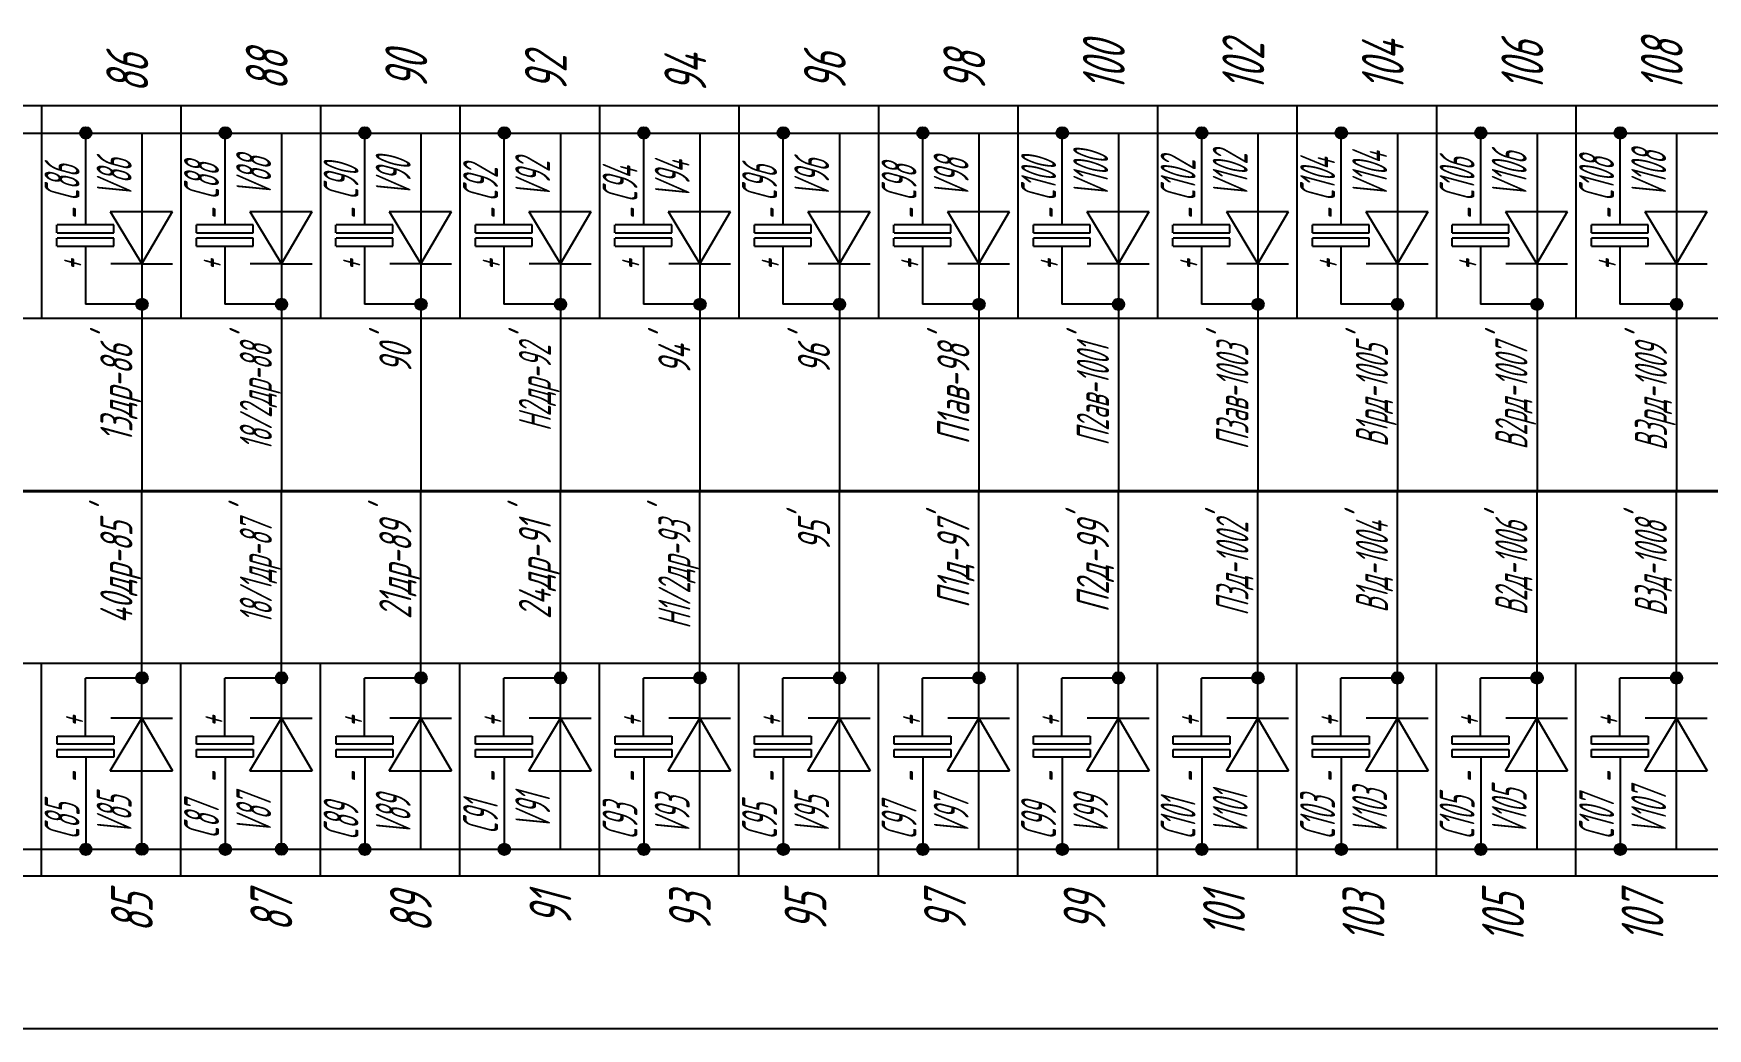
# Model space of a CAD drawing. Header units: millimetres. Extents: x -680 to 9204, y -4430 to 7779.
# Drawn here: x 3891 to 4011, y -104.3 to -33 of the extents above; entities that cross this region are included whole.
import ezdxf
from ezdxf.enums import TextEntityAlignment as Align

# ---------------------------------------------------------------- set-up
doc = ezdxf.new("R2010")
doc.units = ezdxf.units.MM
doc.layers.add('ТЕКСТ', color=2, linetype='Continuous')
doc.styles.add('Simplex', font='simplex.shx', dxfattribs={"width": 0.7, "oblique": 15})

msp = doc.modelspace()

# ---------------------------------------------------------------- hatches: boundary and pattern name
h = msp.add_hatch(color=256)
edge = h.paths.add_edge_path()
edge.add_arc((3894.708, -40.125), 0.412, 0, 360)
h = msp.add_hatch(color=256)
edge = h.paths.add_edge_path()
edge.add_arc((3904.708, -40.125), 0.412, 0, 360)
h = msp.add_hatch(color=256)
edge = h.paths.add_edge_path()
edge.add_arc((3914.708, -40.125), 0.412, 0, 360)
h = msp.add_hatch(color=256)
edge = h.paths.add_edge_path()
edge.add_arc((3924.708, -40.125), 0.412, 0, 360)
h = msp.add_hatch(color=256)
edge = h.paths.add_edge_path()
edge.add_arc((3934.708, -40.125), 0.412, 0, 360)
h = msp.add_hatch(color=256)
edge = h.paths.add_edge_path()
edge.add_arc((3944.708, -40.125), 0.412, 0, 360)
h = msp.add_hatch(color=256)
edge = h.paths.add_edge_path()
edge.add_arc((3954.708, -40.125), 0.412, 0, 360)
h = msp.add_hatch(color=256)
edge = h.paths.add_edge_path()
edge.add_arc((3964.708, -40.125), 0.412, 0, 360)
h = msp.add_hatch(color=256)
edge = h.paths.add_edge_path()
edge.add_arc((3974.708, -40.125), 0.412, 0, 360)
h = msp.add_hatch(color=256)
edge = h.paths.add_edge_path()
edge.add_arc((3984.708, -40.125), 0.412, 0, 360)
h = msp.add_hatch(color=256)
edge = h.paths.add_edge_path()
edge.add_arc((3994.708, -40.125), 0.412, 0, 360)
h = msp.add_hatch(color=256)
edge = h.paths.add_edge_path()
edge.add_arc((4004.708, -40.125), 0.412, 0, 360)
h = msp.add_hatch(color=256)
edge = h.paths.add_edge_path()
edge.add_arc((3898.739, -52.416), 0.412, 0, 360)
h = msp.add_hatch(color=256)
edge = h.paths.add_edge_path()
edge.add_arc((3908.739, -52.416), 0.412, 0, 360)
h = msp.add_hatch(color=256)
edge = h.paths.add_edge_path()
edge.add_arc((3918.739, -52.416), 0.412, 0, 360)
h = msp.add_hatch(color=256)
edge = h.paths.add_edge_path()
edge.add_arc((3928.739, -52.416), 0.412, 0, 360)
h = msp.add_hatch(color=256)
edge = h.paths.add_edge_path()
edge.add_arc((3938.739, -52.416), 0.412, 0, 360)
h = msp.add_hatch(color=256)
edge = h.paths.add_edge_path()
edge.add_arc((3948.739, -52.416), 0.412, 0, 360)
h = msp.add_hatch(color=256)
edge = h.paths.add_edge_path()
edge.add_arc((3958.739, -52.416), 0.412, 0, 360)
h = msp.add_hatch(color=256)
edge = h.paths.add_edge_path()
edge.add_arc((3968.739, -52.416), 0.412, 0, 360)
h = msp.add_hatch(color=256)
edge = h.paths.add_edge_path()
edge.add_arc((3978.739, -52.416), 0.412, 0, 360)
h = msp.add_hatch(color=256)
edge = h.paths.add_edge_path()
edge.add_arc((3988.739, -52.416), 0.412, 0, 360)
h = msp.add_hatch(color=256)
edge = h.paths.add_edge_path()
edge.add_arc((3998.739, -52.416), 0.412, 0, 360)
h = msp.add_hatch(color=256)
edge = h.paths.add_edge_path()
edge.add_arc((4008.739, -52.416), 0.412, 0, 360)
h = msp.add_hatch(color=256)
edge = h.paths.add_edge_path()
edge.add_arc((3898.739, -79.206), 0.412, 0, 360)
h = msp.add_hatch(color=256)
edge = h.paths.add_edge_path()
edge.add_arc((3908.739, -79.206), 0.412, 0, 360)
h = msp.add_hatch(color=256)
edge = h.paths.add_edge_path()
edge.add_arc((3918.739, -79.206), 0.412, 0, 360)
h = msp.add_hatch(color=256)
edge = h.paths.add_edge_path()
edge.add_arc((3928.739, -79.206), 0.412, 0, 360)
h = msp.add_hatch(color=256)
edge = h.paths.add_edge_path()
edge.add_arc((3938.739, -79.206), 0.412, 0, 360)
h = msp.add_hatch(color=256)
edge = h.paths.add_edge_path()
edge.add_arc((3948.739, -79.206), 0.412, 0, 360)
h = msp.add_hatch(color=256)
edge = h.paths.add_edge_path()
edge.add_arc((3958.739, -79.206), 0.412, 0, 360)
h = msp.add_hatch(color=256)
edge = h.paths.add_edge_path()
edge.add_arc((3968.739, -79.206), 0.412, 0, 360)
h = msp.add_hatch(color=256)
edge = h.paths.add_edge_path()
edge.add_arc((3978.739, -79.206), 0.412, 0, 360)
h = msp.add_hatch(color=256)
edge = h.paths.add_edge_path()
edge.add_arc((3988.739, -79.206), 0.412, 0, 360)
h = msp.add_hatch(color=256)
edge = h.paths.add_edge_path()
edge.add_arc((3998.739, -79.206), 0.412, 0, 360)
h = msp.add_hatch(color=256)
edge = h.paths.add_edge_path()
edge.add_arc((4008.739, -79.206), 0.412, 0, 360)
h = msp.add_hatch(color=256)
edge = h.paths.add_edge_path()
edge.add_arc((3894.708, -91.497), 0.412, 0, 360)
h = msp.add_hatch(color=256)
edge = h.paths.add_edge_path()
edge.add_arc((3898.736, -91.484), 0.412, 0, 360)
h = msp.add_hatch(color=256)
edge = h.paths.add_edge_path()
edge.add_arc((3904.708, -91.497), 0.412, 0, 360)
h = msp.add_hatch(color=256)
edge = h.paths.add_edge_path()
edge.add_arc((3908.736, -91.484), 0.412, 0, 360)
h = msp.add_hatch(color=256)
edge = h.paths.add_edge_path()
edge.add_arc((3914.708, -91.497), 0.412, 0, 360)
h = msp.add_hatch(color=256)
edge = h.paths.add_edge_path()
edge.add_arc((3924.708, -91.497), 0.412, 0, 360)
h = msp.add_hatch(color=256)
edge = h.paths.add_edge_path()
edge.add_arc((3934.708, -91.497), 0.412, 0, 360)
h = msp.add_hatch(color=256)
edge = h.paths.add_edge_path()
edge.add_arc((3944.708, -91.497), 0.412, 0, 360)
h = msp.add_hatch(color=256)
edge = h.paths.add_edge_path()
edge.add_arc((3954.708, -91.497), 0.412, 0, 360)
h = msp.add_hatch(color=256)
edge = h.paths.add_edge_path()
edge.add_arc((3964.708, -91.497), 0.412, 0, 360)
h = msp.add_hatch(color=256)
edge = h.paths.add_edge_path()
edge.add_arc((3974.708, -91.497), 0.412, 0, 360)
h = msp.add_hatch(color=256)
edge = h.paths.add_edge_path()
edge.add_arc((3984.708, -91.497), 0.412, 0, 360)
h = msp.add_hatch(color=256)
edge = h.paths.add_edge_path()
edge.add_arc((3994.708, -91.497), 0.412, 0, 360)
h = msp.add_hatch(color=256)
edge = h.paths.add_edge_path()
edge.add_arc((4004.708, -91.497), 0.412, 0, 360)

# ---------------------------------------------------------------- linework, layer by layer
at = {"color": 30}
for p, q in [((4111.524, -38.191), (3469.054, -38.191)), ((3891.524, -38.191), (3891.524, -53.443)), ((3901.524, -38.191), (3901.524, -53.443)), ((3911.524, -38.191), (3911.524, -53.443)), ((3921.524, -38.191), (3921.524, -53.443)), ((3931.524, -38.191), (3931.524, -53.443)), ((3941.524, -38.191), (3941.524, -53.443)), ((3941.524, -38.191), (3941.524, -53.443)), ((3951.524, -38.191), (3951.524, -53.443)), ((3961.524, -38.191), (3961.524, -53.443)), ((3971.524, -38.191), (3971.524, -53.443)), ((3981.524, -38.191), (3981.524, -53.443)), ((3991.524, -38.191), (3991.524, -53.443)), ((4001.524, -38.191), (4001.524, -53.443)), ((4111.524, -53.443), (3469.054, -53.443)), ((4111.524, -78.179), (3469.054, -78.179)), ((3891.524, -93.43), (3891.524, -78.179)), ((3901.524, -93.43), (3901.524, -78.179)), ((3911.524, -93.43), (3911.524, -78.179)), ((3921.524, -93.43), (3921.524, -78.179)), ((3931.524, -93.43), (3931.524, -78.179)), ((3941.524, -93.43), (3941.524, -78.179)), ((3941.524, -93.43), (3941.524, -78.179)), ((3951.524, -93.43), (3951.524, -78.179)), ((3961.524, -93.43), (3961.524, -78.179)), ((3971.524, -93.43), (3971.524, -78.179)), ((3981.524, -93.43), (3981.524, -78.179)), ((3991.524, -93.43), (3991.524, -78.179)), ((4001.524, -93.43), (4001.524, -78.179)), ((4111.524, -93.43), (3469.054, -93.43))]:
    msp.add_line(p, q, dxfattribs=at)
at = {"color": 0}
for p, q in [((3473.491, -40.134), (4108.736, -40.136)), ((3894.683, -48.243), (3894.683, -52.407)), ((3904.683, -48.243), (3904.683, -52.407)), ((3914.683, -48.243), (3914.683, -52.407)), ((3924.683, -48.243), (3924.683, -52.407)), ((3934.683, -48.243), (3934.683, -52.407)), ((3944.683, -48.243), (3944.683, -52.407)), ((3954.683, -48.243), (3954.683, -52.407)), ((3964.683, -48.243), (3964.683, -52.407)), ((3974.683, -48.243), (3974.683, -52.407)), ((3984.683, -48.243), (3984.683, -52.407)), ((3994.683, -48.243), (3994.683, -52.407)), ((4004.683, -48.243), (4004.683, -52.407)), ((3894.683, -83.379), (3894.683, -79.214)), ((3904.683, -83.379), (3904.683, -79.214)), ((3914.683, -83.379), (3914.683, -79.214)), ((3924.683, -83.379), (3924.683, -79.214)), ((3934.683, -83.379), (3934.683, -79.214)), ((3944.683, -83.379), (3944.683, -79.214)), ((3954.683, -83.379), (3954.683, -79.214)), ((3964.683, -83.379), (3964.683, -79.214)), ((3974.683, -83.379), (3974.683, -79.214)), ((3984.683, -83.379), (3984.683, -79.214)), ((3994.683, -83.379), (3994.683, -79.214)), ((4004.683, -83.379), (4004.683, -79.214)), ((3466.982, -91.487), (4108.736, -91.484))]:
    msp.add_line(p, q, dxfattribs=at)
for p, q in [((3894.708, -46.725), (3894.708, -40.134)), ((3898.736, -40.137), (3898.736, -65.811)), ((3904.708, -46.725), (3904.708, -40.134)), ((3908.736, -40.137), (3908.736, -65.811)), ((3914.708, -46.725), (3914.708, -40.134)), ((3918.736, -40.137), (3918.736, -65.811)), ((3924.708, -46.725), (3924.708, -40.134)), ((3928.736, -40.137), (3928.736, -65.811)), ((3934.708, -46.725), (3934.708, -40.134)), ((3938.736, -40.137), (3938.736, -65.811)), ((3944.708, -46.725), (3944.708, -40.134)), ((3948.736, -40.136), (3948.736, -65.811)), ((3954.708, -46.725), (3954.708, -40.134)), ((3958.736, -40.136), (3958.736, -65.811)), ((3964.708, -46.725), (3964.708, -40.134)), ((3968.736, -40.136), (3968.736, -65.811)), ((3974.708, -46.725), (3974.708, -40.134)), ((3978.736, -40.136), (3978.736, -65.811)), ((3984.708, -46.725), (3984.708, -40.134)), ((3988.736, -40.136), (3988.736, -65.811)), ((3994.708, -46.725), (3994.708, -40.134)), ((3998.736, -40.136), (3998.736, -65.811)), ((4004.708, -46.725), (4004.708, -40.134)), ((4008.736, -40.136), (4008.736, -65.811)), ((3892.643, -47.292), (3892.643, -46.725)), ((3896.714, -46.725), (3892.648, -46.725)), ((3896.467, -45.765), (3898.73, -49.522)), ((3896.467, -45.765), (3900.928, -45.765)), ((3896.714, -47.292), (3896.714, -46.725)), ((3898.73, -49.522), (3900.928, -45.765)), ((3902.643, -47.292), (3902.643, -46.725)), ((3906.714, -46.725), (3902.648, -46.725)), ((3906.467, -45.765), (3908.73, -49.522)), ((3906.467, -45.765), (3910.928, -45.765)), ((3906.714, -47.292), (3906.714, -46.725)), ((3908.73, -49.522), (3910.928, -45.765)), ((3912.643, -47.292), (3912.643, -46.725)), ((3916.714, -46.725), (3912.648, -46.725)), ((3916.467, -45.765), (3918.73, -49.522)), ((3916.467, -45.765), (3920.928, -45.765)), ((3916.714, -47.292), (3916.714, -46.725)), ((3918.73, -49.522), (3920.928, -45.765)), ((3922.643, -47.292), (3922.643, -46.725)), ((3926.714, -46.725), (3922.648, -46.725)), ((3926.467, -45.765), (3928.73, -49.522)), ((3926.467, -45.765), (3930.928, -45.765)), ((3926.714, -47.292), (3926.714, -46.725)), ((3928.73, -49.522), (3930.928, -45.765)), ((3932.643, -47.292), (3932.643, -46.725)), ((3936.714, -46.725), (3932.648, -46.725)), ((3936.467, -45.765), (3938.73, -49.522)), ((3936.467, -45.765), (3940.928, -45.765)), ((3936.714, -47.292), (3936.714, -46.725)), ((3938.73, -49.522), (3940.928, -45.765)), ((3942.643, -47.292), (3942.643, -46.725)), ((3946.714, -46.725), (3942.648, -46.725)), ((3946.467, -45.765), (3948.73, -49.522)), ((3946.467, -45.765), (3950.928, -45.765)), ((3946.714, -47.292), (3946.714, -46.725)), ((3948.73, -49.522), (3950.928, -45.765)), ((3952.643, -47.292), (3952.643, -46.725)), ((3956.714, -46.725), (3952.648, -46.725)), ((3956.467, -45.765), (3958.73, -49.522)), ((3956.467, -45.765), (3960.928, -45.765)), ((3956.714, -47.292), (3956.714, -46.725)), ((3958.73, -49.522), (3960.928, -45.765)), ((3962.643, -47.292), (3962.643, -46.725)), ((3966.714, -46.725), (3962.648, -46.725)), ((3966.467, -45.765), (3968.73, -49.522)), ((3966.467, -45.765), (3970.928, -45.765)), ((3966.714, -47.292), (3966.714, -46.725)), ((3968.73, -49.522), (3970.928, -45.765)), ((3972.643, -47.292), (3972.643, -46.725)), ((3976.714, -46.725), (3972.648, -46.725)), ((3976.467, -45.765), (3978.73, -49.522)), ((3976.467, -45.765), (3980.928, -45.765)), ((3976.714, -47.292), (3976.714, -46.725)), ((3978.73, -49.522), (3980.928, -45.765)), ((3982.643, -47.292), (3982.643, -46.725)), ((3986.714, -46.725), (3982.648, -46.725)), ((3986.467, -45.765), (3988.73, -49.522)), ((3986.467, -45.765), (3990.928, -45.765)), ((3986.714, -47.292), (3986.714, -46.725)), ((3988.73, -49.522), (3990.928, -45.765)), ((3992.643, -47.292), (3992.643, -46.725)), ((3996.714, -46.725), (3992.648, -46.725)), ((3996.467, -45.765), (3998.73, -49.522)), ((3996.467, -45.765), (4000.928, -45.765)), ((3996.714, -47.292), (3996.714, -46.725)), ((3998.73, -49.522), (4000.928, -45.765)), ((4002.643, -47.292), (4002.643, -46.725)), ((4006.714, -46.725), (4002.648, -46.725)), ((4006.467, -45.765), (4008.73, -49.522)), ((4006.467, -45.765), (4010.928, -45.765)), ((4006.714, -47.292), (4006.714, -46.725)), ((4008.73, -49.522), (4010.928, -45.765)), ((3892.643, -48.243), (3892.643, -47.675)), ((3896.714, -47.675), (3892.648, -47.675)), ((3892.653, -47.292), (3896.714, -47.292)), ((3896.714, -48.243), (3896.714, -47.675)), ((3902.643, -48.243), (3902.643, -47.675)), ((3906.714, -47.675), (3902.648, -47.675)), ((3902.653, -47.292), (3906.714, -47.292)), ((3906.714, -48.243), (3906.714, -47.675)), ((3912.643, -48.243), (3912.643, -47.675)), ((3916.714, -47.675), (3912.648, -47.675)), ((3912.653, -47.292), (3916.714, -47.292)), ((3916.714, -48.243), (3916.714, -47.675)), ((3922.643, -48.243), (3922.643, -47.675)), ((3926.714, -47.675), (3922.648, -47.675)), ((3922.653, -47.292), (3926.714, -47.292)), ((3926.714, -48.243), (3926.714, -47.675)), ((3932.643, -48.243), (3932.643, -47.675)), ((3936.714, -47.675), (3932.648, -47.675)), ((3932.653, -47.292), (3936.714, -47.292)), ((3936.714, -48.243), (3936.714, -47.675)), ((3942.643, -48.243), (3942.643, -47.675)), ((3946.714, -47.675), (3942.648, -47.675)), ((3942.653, -47.292), (3946.714, -47.292)), ((3946.714, -48.243), (3946.714, -47.675)), ((3952.643, -48.243), (3952.643, -47.675)), ((3956.714, -47.675), (3952.648, -47.675)), ((3952.653, -47.292), (3956.714, -47.292)), ((3956.714, -48.243), (3956.714, -47.675)), ((3962.643, -48.243), (3962.643, -47.675)), ((3966.714, -47.675), (3962.648, -47.675)), ((3962.653, -47.292), (3966.714, -47.292)), ((3966.714, -48.243), (3966.714, -47.675)), ((3972.643, -48.243), (3972.643, -47.675)), ((3976.714, -47.675), (3972.648, -47.675)), ((3972.653, -47.292), (3976.714, -47.292)), ((3976.714, -48.243), (3976.714, -47.675)), ((3982.643, -48.243), (3982.643, -47.675)), ((3986.714, -47.675), (3982.648, -47.675)), ((3982.653, -47.292), (3986.714, -47.292)), ((3986.714, -48.243), (3986.714, -47.675)), ((3992.643, -48.243), (3992.643, -47.675)), ((3996.714, -47.675), (3992.648, -47.675)), ((3992.653, -47.292), (3996.714, -47.292)), ((3996.714, -48.243), (3996.714, -47.675)), ((4002.643, -48.243), (4002.643, -47.675)), ((4006.714, -47.675), (4002.648, -47.675)), ((4002.653, -47.292), (4006.714, -47.292)), ((4006.714, -48.243), (4006.714, -47.675)), ((3892.653, -48.243), (3896.714, -48.243)), ((3902.653, -48.243), (3906.714, -48.243)), ((3912.653, -48.243), (3916.714, -48.243)), ((3922.653, -48.243), (3926.714, -48.243)), ((3932.653, -48.243), (3936.714, -48.243)), ((3942.653, -48.243), (3946.714, -48.243)), ((3952.653, -48.243), (3956.714, -48.243)), ((3962.653, -48.243), (3966.714, -48.243)), ((3972.653, -48.243), (3976.714, -48.243)), ((3982.653, -48.243), (3986.714, -48.243)), ((3992.653, -48.243), (3996.714, -48.243)), ((4002.653, -48.243), (4006.714, -48.243)), ((3898.73, -49.522), (3896.496, -49.522)), ((3898.73, -49.522), (3900.933, -49.522)), ((3908.73, -49.522), (3906.496, -49.522)), ((3908.73, -49.522), (3910.933, -49.522)), ((3918.73, -49.522), (3916.496, -49.522)), ((3918.73, -49.522), (3920.933, -49.522)), ((3928.73, -49.522), (3926.496, -49.522)), ((3928.73, -49.522), (3930.933, -49.522)), ((3938.73, -49.522), (3936.496, -49.522)), ((3938.73, -49.522), (3940.933, -49.522)), ((3948.73, -49.522), (3946.496, -49.522)), ((3948.73, -49.522), (3950.933, -49.522)), ((3958.73, -49.522), (3956.496, -49.522)), ((3958.73, -49.522), (3960.933, -49.522)), ((3968.73, -49.522), (3966.496, -49.522)), ((3968.73, -49.522), (3970.933, -49.522)), ((3978.73, -49.522), (3976.496, -49.522)), ((3978.73, -49.522), (3980.933, -49.522)), ((3988.73, -49.522), (3986.496, -49.522)), ((3988.73, -49.522), (3990.933, -49.522)), ((3998.73, -49.522), (3996.496, -49.522)), ((3998.73, -49.522), (4000.933, -49.522)), ((4008.73, -49.522), (4006.496, -49.522)), ((4008.73, -49.522), (4010.933, -49.522)), ((3898.736, -52.407), (3894.683, -52.407)), ((3908.736, -52.407), (3904.683, -52.407)), ((3918.736, -52.407), (3914.683, -52.407)), ((3928.736, -52.407), (3924.683, -52.407)), ((3938.736, -52.407), (3934.683, -52.407)), ((3948.736, -52.407), (3944.683, -52.407)), ((3958.736, -52.407), (3954.683, -52.407)), ((3968.736, -52.407), (3964.683, -52.407)), ((3978.736, -52.407), (3974.683, -52.407)), ((3988.736, -52.407), (3984.683, -52.407)), ((3998.736, -52.407), (3994.683, -52.407)), ((4008.736, -52.407), (4004.683, -52.407)), ((3898.736, -91.484), (3898.736, -65.811)), ((3908.736, -91.484), (3908.736, -65.811)), ((3918.736, -91.484), (3918.736, -65.811)), ((3928.736, -91.484), (3928.736, -65.811)), ((3938.736, -91.484), (3938.736, -65.811)), ((3948.736, -91.484), (3948.736, -65.811)), ((3958.736, -91.484), (3958.736, -65.811)), ((3968.736, -91.484), (3968.736, -65.811)), ((3978.736, -91.484), (3978.736, -65.811)), ((3988.736, -91.484), (3988.736, -65.811)), ((3998.736, -91.484), (3998.736, -65.811)), ((4008.736, -91.484), (4008.736, -65.811)), ((3898.736, -79.214), (3894.683, -79.214)), ((3908.736, -79.214), (3904.683, -79.214)), ((3918.736, -79.214), (3914.683, -79.214)), ((3928.736, -79.214), (3924.683, -79.214)), ((3938.736, -79.214), (3934.683, -79.214)), ((3948.736, -79.214), (3944.683, -79.214)), ((3958.736, -79.214), (3954.683, -79.214)), ((3968.736, -79.214), (3964.683, -79.214)), ((3978.736, -79.214), (3974.683, -79.214)), ((3988.736, -79.214), (3984.683, -79.214)), ((3998.736, -79.214), (3994.683, -79.214)), ((4008.736, -79.214), (4004.683, -79.214)), ((3896.467, -85.857), (3898.73, -82.1)), ((3898.73, -82.1), (3896.496, -82.1)), ((3898.73, -82.1), (3900.928, -85.857)), ((3898.73, -82.1), (3900.933, -82.1)), ((3906.467, -85.857), (3908.73, -82.1)), ((3908.73, -82.1), (3906.496, -82.1)), ((3908.73, -82.1), (3910.928, -85.857)), ((3908.73, -82.1), (3910.933, -82.1)), ((3916.467, -85.857), (3918.73, -82.1)), ((3918.73, -82.1), (3916.496, -82.1)), ((3918.73, -82.1), (3920.928, -85.857)), ((3918.73, -82.1), (3920.933, -82.1)), ((3926.467, -85.857), (3928.73, -82.1)), ((3928.73, -82.1), (3926.496, -82.1)), ((3928.73, -82.1), (3930.928, -85.857)), ((3928.73, -82.1), (3930.933, -82.1)), ((3936.467, -85.857), (3938.73, -82.1)), ((3938.73, -82.1), (3936.496, -82.1)), ((3938.73, -82.1), (3940.928, -85.857)), ((3938.73, -82.1), (3940.933, -82.1)), ((3946.467, -85.857), (3948.73, -82.1)), ((3948.73, -82.1), (3946.496, -82.1)), ((3948.73, -82.1), (3950.928, -85.857)), ((3948.73, -82.1), (3950.933, -82.1)), ((3956.467, -85.857), (3958.73, -82.1)), ((3958.73, -82.1), (3956.496, -82.1)), ((3958.73, -82.1), (3960.928, -85.857)), ((3958.73, -82.1), (3960.933, -82.1)), ((3966.467, -85.857), (3968.73, -82.1)), ((3968.73, -82.1), (3966.496, -82.1)), ((3968.73, -82.1), (3970.928, -85.857)), ((3968.73, -82.1), (3970.933, -82.1)), ((3976.467, -85.857), (3978.73, -82.1)), ((3978.73, -82.1), (3976.496, -82.1)), ((3978.73, -82.1), (3980.928, -85.857)), ((3978.73, -82.1), (3980.933, -82.1)), ((3986.467, -85.857), (3988.73, -82.1)), ((3988.73, -82.1), (3986.496, -82.1)), ((3988.73, -82.1), (3990.928, -85.857)), ((3988.73, -82.1), (3990.933, -82.1)), ((3996.467, -85.857), (3998.73, -82.1)), ((3998.73, -82.1), (3996.496, -82.1)), ((3998.73, -82.1), (4000.928, -85.857)), ((3998.73, -82.1), (4000.933, -82.1)), ((4006.467, -85.857), (4008.73, -82.1)), ((4008.73, -82.1), (4006.496, -82.1)), ((4008.73, -82.1), (4010.928, -85.857)), ((4008.73, -82.1), (4010.933, -82.1)), ((3892.648, -83.946), (3892.648, -83.379)), ((3896.714, -83.946), (3892.648, -83.946)), ((3892.653, -83.379), (3896.714, -83.379)), ((3896.714, -83.379), (3896.714, -83.946)), ((3896.714, -83.379), (3896.714, -83.946)), ((3902.648, -83.946), (3902.648, -83.379)), ((3906.714, -83.946), (3902.648, -83.946)), ((3902.653, -83.379), (3906.714, -83.379)), ((3906.714, -83.379), (3906.714, -83.946)), ((3906.714, -83.379), (3906.714, -83.946)), ((3912.648, -83.946), (3912.648, -83.379)), ((3916.714, -83.946), (3912.648, -83.946)), ((3912.653, -83.379), (3916.714, -83.379)), ((3916.714, -83.379), (3916.714, -83.946)), ((3916.714, -83.379), (3916.714, -83.946)), ((3922.648, -83.946), (3922.648, -83.379)), ((3926.714, -83.946), (3922.648, -83.946)), ((3922.653, -83.379), (3926.714, -83.379)), ((3926.714, -83.379), (3926.714, -83.946)), ((3926.714, -83.379), (3926.714, -83.946)), ((3932.648, -83.946), (3932.648, -83.379)), ((3936.714, -83.946), (3932.648, -83.946)), ((3932.653, -83.379), (3936.714, -83.379)), ((3936.714, -83.379), (3936.714, -83.946)), ((3936.714, -83.379), (3936.714, -83.946)), ((3942.648, -83.946), (3942.648, -83.379)), ((3946.714, -83.946), (3942.648, -83.946)), ((3942.653, -83.379), (3946.714, -83.379)), ((3946.714, -83.379), (3946.714, -83.946)), ((3946.714, -83.379), (3946.714, -83.946)), ((3952.648, -83.946), (3952.648, -83.379)), ((3956.714, -83.946), (3952.648, -83.946)), ((3952.653, -83.379), (3956.714, -83.379)), ((3956.714, -83.379), (3956.714, -83.946)), ((3956.714, -83.379), (3956.714, -83.946)), ((3962.648, -83.946), (3962.648, -83.379)), ((3966.714, -83.946), (3962.648, -83.946)), ((3962.653, -83.379), (3966.714, -83.379)), ((3966.714, -83.379), (3966.714, -83.946)), ((3966.714, -83.379), (3966.714, -83.946)), ((3972.648, -83.946), (3972.648, -83.379)), ((3976.714, -83.946), (3972.648, -83.946)), ((3972.653, -83.379), (3976.714, -83.379)), ((3976.714, -83.379), (3976.714, -83.946)), ((3976.714, -83.379), (3976.714, -83.946)), ((3982.648, -83.946), (3982.648, -83.379)), ((3986.714, -83.946), (3982.648, -83.946)), ((3982.653, -83.379), (3986.714, -83.379)), ((3986.714, -83.379), (3986.714, -83.946)), ((3986.714, -83.379), (3986.714, -83.946)), ((3992.648, -83.946), (3992.648, -83.379)), ((3996.714, -83.946), (3992.648, -83.946)), ((3992.653, -83.379), (3996.714, -83.379)), ((3996.714, -83.379), (3996.714, -83.946)), ((3996.714, -83.379), (3996.714, -83.946)), ((4002.648, -83.946), (4002.648, -83.379)), ((4006.714, -83.946), (4002.648, -83.946)), ((4002.653, -83.379), (4006.714, -83.379)), ((4006.714, -83.379), (4006.714, -83.946)), ((4006.714, -83.379), (4006.714, -83.946)), ((3892.648, -84.897), (3892.648, -84.329)), ((3896.714, -84.897), (3892.648, -84.897)), ((3892.653, -84.329), (3896.714, -84.329)), ((3894.708, -84.897), (3894.708, -91.487)), ((3896.714, -84.329), (3896.714, -84.897)), ((3896.714, -84.329), (3896.714, -84.897)), ((3902.648, -84.897), (3902.648, -84.329)), ((3906.714, -84.897), (3902.648, -84.897)), ((3902.653, -84.329), (3906.714, -84.329)), ((3904.708, -84.897), (3904.708, -91.487)), ((3906.714, -84.329), (3906.714, -84.897)), ((3906.714, -84.329), (3906.714, -84.897)), ((3912.648, -84.897), (3912.648, -84.329)), ((3916.714, -84.897), (3912.648, -84.897)), ((3912.653, -84.329), (3916.714, -84.329)), ((3914.708, -84.897), (3914.708, -91.487)), ((3916.714, -84.329), (3916.714, -84.897)), ((3916.714, -84.329), (3916.714, -84.897)), ((3922.648, -84.897), (3922.648, -84.329)), ((3926.714, -84.897), (3922.648, -84.897)), ((3922.653, -84.329), (3926.714, -84.329)), ((3924.708, -84.897), (3924.708, -91.487)), ((3926.714, -84.329), (3926.714, -84.897)), ((3926.714, -84.329), (3926.714, -84.897)), ((3932.648, -84.897), (3932.648, -84.329)), ((3936.714, -84.897), (3932.648, -84.897)), ((3932.653, -84.329), (3936.714, -84.329)), ((3934.708, -84.897), (3934.708, -91.487)), ((3936.714, -84.329), (3936.714, -84.897)), ((3936.714, -84.329), (3936.714, -84.897)), ((3942.648, -84.897), (3942.648, -84.329)), ((3946.714, -84.897), (3942.648, -84.897)), ((3942.653, -84.329), (3946.714, -84.329)), ((3944.708, -84.897), (3944.708, -91.487)), ((3946.714, -84.329), (3946.714, -84.897)), ((3946.714, -84.329), (3946.714, -84.897)), ((3952.648, -84.897), (3952.648, -84.329)), ((3956.714, -84.897), (3952.648, -84.897)), ((3952.653, -84.329), (3956.714, -84.329)), ((3954.708, -84.897), (3954.708, -91.487)), ((3956.714, -84.329), (3956.714, -84.897)), ((3956.714, -84.329), (3956.714, -84.897)), ((3962.648, -84.897), (3962.648, -84.329)), ((3966.714, -84.897), (3962.648, -84.897)), ((3962.653, -84.329), (3966.714, -84.329)), ((3964.708, -84.897), (3964.708, -91.487)), ((3966.714, -84.329), (3966.714, -84.897)), ((3966.714, -84.329), (3966.714, -84.897)), ((3972.648, -84.897), (3972.648, -84.329)), ((3976.714, -84.897), (3972.648, -84.897)), ((3972.653, -84.329), (3976.714, -84.329)), ((3974.708, -84.897), (3974.708, -91.487)), ((3976.714, -84.329), (3976.714, -84.897)), ((3976.714, -84.329), (3976.714, -84.897)), ((3982.648, -84.897), (3982.648, -84.329)), ((3986.714, -84.897), (3982.648, -84.897)), ((3982.653, -84.329), (3986.714, -84.329)), ((3984.708, -84.897), (3984.708, -91.487)), ((3986.714, -84.329), (3986.714, -84.897)), ((3986.714, -84.329), (3986.714, -84.897)), ((3992.648, -84.897), (3992.648, -84.329)), ((3996.714, -84.897), (3992.648, -84.897)), ((3992.653, -84.329), (3996.714, -84.329)), ((3994.708, -84.897), (3994.708, -91.487)), ((3996.714, -84.329), (3996.714, -84.897)), ((3996.714, -84.329), (3996.714, -84.897)), ((4002.648, -84.897), (4002.648, -84.329)), ((4006.714, -84.897), (4002.648, -84.897)), ((4002.653, -84.329), (4006.714, -84.329)), ((4004.708, -84.897), (4004.708, -91.487)), ((4006.714, -84.329), (4006.714, -84.897)), ((4006.714, -84.329), (4006.714, -84.897)), ((3896.467, -85.857), (3900.928, -85.857)), ((3906.467, -85.857), (3910.928, -85.857)), ((3916.467, -85.857), (3920.928, -85.857)), ((3926.467, -85.857), (3930.928, -85.857)), ((3936.467, -85.857), (3940.928, -85.857)), ((3946.467, -85.857), (3950.928, -85.857)), ((3956.467, -85.857), (3960.928, -85.857)), ((3966.467, -85.857), (3970.928, -85.857)), ((3976.467, -85.857), (3980.928, -85.857)), ((3986.467, -85.857), (3990.928, -85.857)), ((3996.467, -85.857), (4000.928, -85.857)), ((4006.467, -85.857), (4010.928, -85.857)), ((3771.627, -104.345), (4115.88, -104.345))]:
    msp.add_line(p, q)
at = {"color": 1, "lineweight": 40}
msp.add_line((3468.445, -65.811), (4108.736, -65.811), dxfattribs=at)
for centre in [(3894.708, -40.125), (3904.708, -40.125), (3914.708, -40.125), (3924.708, -40.125), (3934.708, -40.125), (3944.708, -40.125), (3954.708, -40.125), (3964.708, -40.125), (3974.708, -40.125), (3984.708, -40.125), (3994.708, -40.125), (4004.708, -40.125), (3898.739, -52.416), (3908.739, -52.416), (3918.739, -52.416), (3928.739, -52.416), (3938.739, -52.416), (3948.739, -52.416), (3958.739, -52.416), (3968.739, -52.416), (3978.739, -52.416), (3988.739, -52.416), (3998.739, -52.416), (4008.739, -52.416), (3898.739, -79.206), (3908.739, -79.206), (3918.739, -79.206), (3928.739, -79.206), (3938.739, -79.206), (3948.739, -79.206), (3958.739, -79.206), (3968.739, -79.206), (3978.739, -79.206), (3988.739, -79.206), (3998.739, -79.206), (4008.739, -79.206), (3894.708, -91.497), (3898.736, -91.484), (3904.708, -91.497), (3908.736, -91.484), (3914.708, -91.497), (3924.708, -91.497), (3934.708, -91.497), (3944.708, -91.497), (3954.708, -91.497), (3964.708, -91.497), (3974.708, -91.497), (3984.708, -91.497), (3994.708, -91.497), (4004.708, -91.497)]:
    msp.add_circle(centre, 0.412)

# ---------------------------------------------------------------- texts
at = {"layer": 'ТЕКСТ', "style": 'Simplex', "oblique": 15}
for s, height, width, p in [('100', 3, 0.6, (3969.184, -37.148)), ('102', 3, 0.6, (3979.184, -37.148)), ('104', 3, 0.6, (3989.184, -37.148)), ('106', 3, 0.6, (3999.184, -37.148)), ('108', 3, 0.6, (4009.184, -37.148)), ('86', 3, 0.6, (3899.184, -37.252)), ('88', 3, 0.6, (3909.184, -37.103)), ('90', 3, 0.6, (3919.184, -37.002)), ('92', 3, 0.6, (3929.184, -37.18)), ('94', 3, 0.6, (3939.184, -37.3)), ('96', 3, 0.6, (3949.184, -37.148)), ('98', 3, 0.6, (3959.184, -37.148)), ('V86', 2.5, 0.45, (3897.993, -44.828)), ('С88', 2.5, 0.45, (3904.259, -44.902)), ('V88', 2.5, 0.45, (3907.993, -44.729)), ('V90', 2.5, 0.45, (3917.993, -44.737)), ('V92', 2.5, 0.45, (3927.993, -44.856)), ('V94', 2.5, 0.45, (3937.993, -44.936)), ('V96', 2.5, 0.45, (3947.993, -44.835)), ('V98', 2.5, 0.45, (3957.993, -44.835)), ('С100', 2.5, 0.45, (3964.259, -45.008)), ('V100', 2.5, 0.45, (3967.993, -44.835)), ('С102', 2.5, 0.45, (3974.259, -45.008)), ('V102', 2.5, 0.45, (3977.993, -44.835)), ('С104', 2.5, 0.45, (3984.259, -45.008)), ('V104', 2.5, 0.45, (3987.993, -44.835)), ('С106', 2.5, 0.45, (3994.259, -45.008)), ('V106', 2.5, 0.45, (3997.993, -44.835)), ('С108', 2.5, 0.45, (4004.259, -45.008)), ('V108', 2.5, 0.45, (4007.993, -44.835)), ('С86', 2.5, 0.45, (3894.259, -45.001)), ('С90', 2.5, 0.45, (3914.259, -44.91)), ('С92', 2.5, 0.45, (3924.259, -45.029)), ('С94', 2.5, 0.45, (3934.259, -45.109)), ('С96', 2.5, 0.45, (3944.259, -45.008)), ('С98', 2.5, 0.45, (3954.259, -45.008)), ('-', 2.5, 0.45, (3894.881, -46.474)), ('-', 2.5, 0.45, (3904.881, -46.474)), ('-', 2.5, 0.45, (3914.881, -46.474)), ('-', 2.5, 0.45, (3924.881, -46.474)), ('-', 2.5, 0.45, (3934.881, -46.474)), ('-', 2.5, 0.45, (3944.881, -46.474)), ('-', 2.5, 0.45, (3954.881, -46.474)), ('-', 2.5, 0.45, (3964.881, -46.474)), ('-', 2.5, 0.45, (3974.881, -46.474)), ('-', 2.5, 0.45, (3984.881, -46.474)), ('-', 2.5, 0.45, (3994.881, -46.474)), ('-', 2.5, 0.45, (4004.881, -46.474)), ('+', 2.5, 0.45, (3894.76, -50.086)), ('+', 2.5, 0.45, (3904.76, -50.086)), ('+', 2.5, 0.45, (3914.76, -50.086)), ('+', 2.5, 0.45, (3924.76, -50.086)), ('+', 2.5, 0.45, (3934.76, -50.086)), ('+', 2.5, 0.45, (3944.76, -50.086)), ('+', 2.5, 0.45, (3954.76, -50.086)), ('+', 2.5, 0.45, (3964.76, -50.086)), ('+', 2.5, 0.45, (3974.76, -50.086)), ('+', 2.5, 0.45, (3984.76, -50.086)), ('+', 2.5, 0.45, (3994.76, -50.086)), ('+', 2.5, 0.45, (4004.76, -50.086)), ("'", 2.5, 0.6, (3897.998, -55.245)), ("'", 2.5, 0.6, (3907.998, -55.245)), ("'", 2.5, 0.6, (3917.998, -55.245)), ("'", 2.5, 0.6, (3927.998, -55.245)), ("'", 2.5, 0.6, (3937.998, -55.245)), ("'", 2.5, 0.6, (3947.998, -55.245)), ("'", 2.5, 0.6, (3957.998, -55.245)), ("'", 2.5, 0.6, (3967.998, -55.245)), ("'", 2.5, 0.6, (3977.998, -55.245)), ("'", 2.5, 0.6, (3987.998, -55.245)), ("'", 2.5, 0.6, (3997.998, -55.245)), ("'", 2.5, 0.6, (4007.998, -55.245)), ("'", 2.5, 0.6, (3897.925, -67.62)), ("'", 2.5, 0.6, (3907.925, -67.62)), ("'", 2.5, 0.6, (3917.925, -67.62)), ("'", 2.5, 0.6, (3927.925, -67.62)), ("'", 2.5, 0.6, (3937.925, -67.62)), ("'", 2.5, 0.6, (3947.925, -68.138)), ("'", 2.5, 0.6, (3957.925, -68.138)), ("'", 2.5, 0.6, (3967.925, -68.138)), ("'", 2.5, 0.6, (3977.925, -68.138)), ("'", 2.5, 0.6, (3987.925, -68.138)), ("'", 2.5, 0.6, (3997.925, -68.138)), ("'", 2.5, 0.6, (4007.925, -68.138)), ('+', 2.5, 0.45, (3894.881, -82.823)), ('+', 2.5, 0.45, (3904.881, -82.823)), ('+', 2.5, 0.45, (3914.881, -82.823)), ('+', 2.5, 0.45, (3924.881, -82.823)), ('+', 2.5, 0.45, (3934.881, -82.823)), ('+', 2.5, 0.45, (3944.881, -82.823)), ('+', 2.5, 0.45, (3954.881, -82.823)), ('+', 2.5, 0.45, (3964.881, -82.823)), ('+', 2.5, 0.45, (3974.881, -82.823)), ('+', 2.5, 0.45, (3984.881, -82.823)), ('+', 2.5, 0.45, (3994.881, -82.823)), ('+', 2.5, 0.45, (4004.881, -82.823)), ('-', 2.5, 0.45, (3894.881, -86.857)), ('-', 2.5, 0.45, (3904.881, -86.857)), ('-', 2.5, 0.45, (3914.881, -86.857)), ('-', 2.5, 0.45, (3924.881, -86.857)), ('-', 2.5, 0.45, (3934.881, -86.857)), ('-', 2.5, 0.45, (3944.881, -86.857)), ('-', 2.5, 0.45, (3954.881, -86.857)), ('-', 2.5, 0.45, (3964.881, -86.857)), ('-', 2.5, 0.45, (3974.881, -86.857)), ('-', 2.5, 0.45, (3984.881, -86.857)), ('-', 2.5, 0.45, (3994.881, -86.857)), ('-', 2.5, 0.45, (4004.881, -86.857)), ('V85', 2.5, 0.45, (3897.993, -90.518)), ('V87', 2.5, 0.45, (3907.993, -90.451)), ('V89', 2.5, 0.45, (3917.993, -90.567)), ('V91', 2.5, 0.45, (3927.993, -90.132)), ('V93', 2.5, 0.45, (3937.993, -90.524)), ('V95', 2.5, 0.45, (3947.993, -90.524)), ('V97', 2.5, 0.45, (3957.993, -90.524)), ('V99', 2.5, 0.45, (3967.993, -90.524)), ('С101', 2.5, 0.45, (3974.259, -90.79)), ('V101', 2.5, 0.45, (3977.993, -90.524)), ('С103', 2.5, 0.45, (3984.259, -90.79)), ('V103', 2.5, 0.45, (3987.993, -90.524)), ('С105', 2.5, 0.45, (3994.259, -90.79)), ('V105', 2.5, 0.45, (3997.993, -90.524)), ('С107', 2.5, 0.45, (4004.259, -90.79)), ('V107', 2.5, 0.45, (4007.993, -90.524)), ('С85', 2.5, 0.45, (3894.259, -90.784)), ('С87', 2.5, 0.45, (3904.259, -90.717)), ('С89', 2.5, 0.45, (3914.259, -90.833)), ('С91', 2.5, 0.45, (3924.259, -90.397)), ('С93', 2.5, 0.45, (3934.259, -90.79)), ('С95', 2.5, 0.45, (3944.259, -90.79)), ('С97', 2.5, 0.45, (3954.259, -90.79)), ('С99', 2.5, 0.45, (3964.259, -90.79))]:
    msp.add_text(s, height=height, rotation=90, dxfattribs=dict(at, width=width)).set_placement(p)
for s, height, width, p in [('13др-86', 2.3, 0.6, (3898.052, -55.327)), ('18/2др-88', 2.3, 0.5, (3908.052, -55.327)), ('90', 2.3, 0.6, (3918.052, -55.327)), ('Н2др-92', 2.3, 0.5, (3928.052, -55.327)), ('94', 2.3, 0.6, (3938.052, -55.327)), ('96', 2.3, 0.6, (3948.052, -55.327)), ('П1ав-98', 2.3, 0.6, (3958.052, -55.327)), ('П2ав-1001', 2.3, 0.5, (3968.052, -55.327)), ('П3ав-1003', 2.3, 0.5, (3978.052, -55.327)), ('В1рд-1005', 2.3, 0.5, (3988.052, -55.327)), ('В2рд-1007', 2.3, 0.5, (3998.052, -55.327)), ('В3рд-1009', 2.3, 0.5, (4008.052, -55.327)), ('40др-85', 2.3, 0.6, (3898.052, -68.015)), ('18/1др-87', 2.3, 0.5, (3908.052, -68.015)), ('21др-89', 2.3, 0.6, (3918.052, -68.015)), ('24др-91', 2.3, 0.6, (3928.052, -68.015)), ('Н1/2др-93', 2.3, 0.5, (3938.052, -68.015)), ('95', 2.3, 0.6, (3948.052, -68.015)), ('П1д-97', 2.3, 0.6, (3958.052, -68.015)), ('П2д-99', 2.3, 0.6, (3968.052, -68.015)), ('П3д-1002', 2.3, 0.5, (3978.052, -68.015)), ('В1д-1004', 2.3, 0.5, (3988.052, -68.015)), ('В2д-1006', 2.3, 0.5, (3998.052, -68.015)), ('В3д-1008', 2.3, 0.5, (4008.052, -68.015)), ('85', 3, 0.6, (3899.514, -94.685)), ('87', 3, 0.6, (3909.514, -94.685)), ('89', 3, 0.6, (3919.514, -94.685)), ('91', 3, 0.6, (3929.514, -94.685)), ('93', 3, 0.6, (3939.514, -94.685)), ('95', 3, 0.6, (3947.798, -94.685)), ('97', 3, 0.6, (3957.798, -94.685)), ('99', 3, 0.6, (3967.798, -94.685)), ('101', 3, 0.6, (3977.798, -94.685)), ('103', 3, 0.6, (3987.798, -94.685)), ('105', 3, 0.6, (3997.798, -94.685)), ('107', 3, 0.6, (4007.798, -94.685))]:
    msp.add_text(s, height=height, rotation=90, dxfattribs=dict(at, width=width)).set_placement(p, align=Align.RIGHT)

doc.saveas('drawing.dxf')
